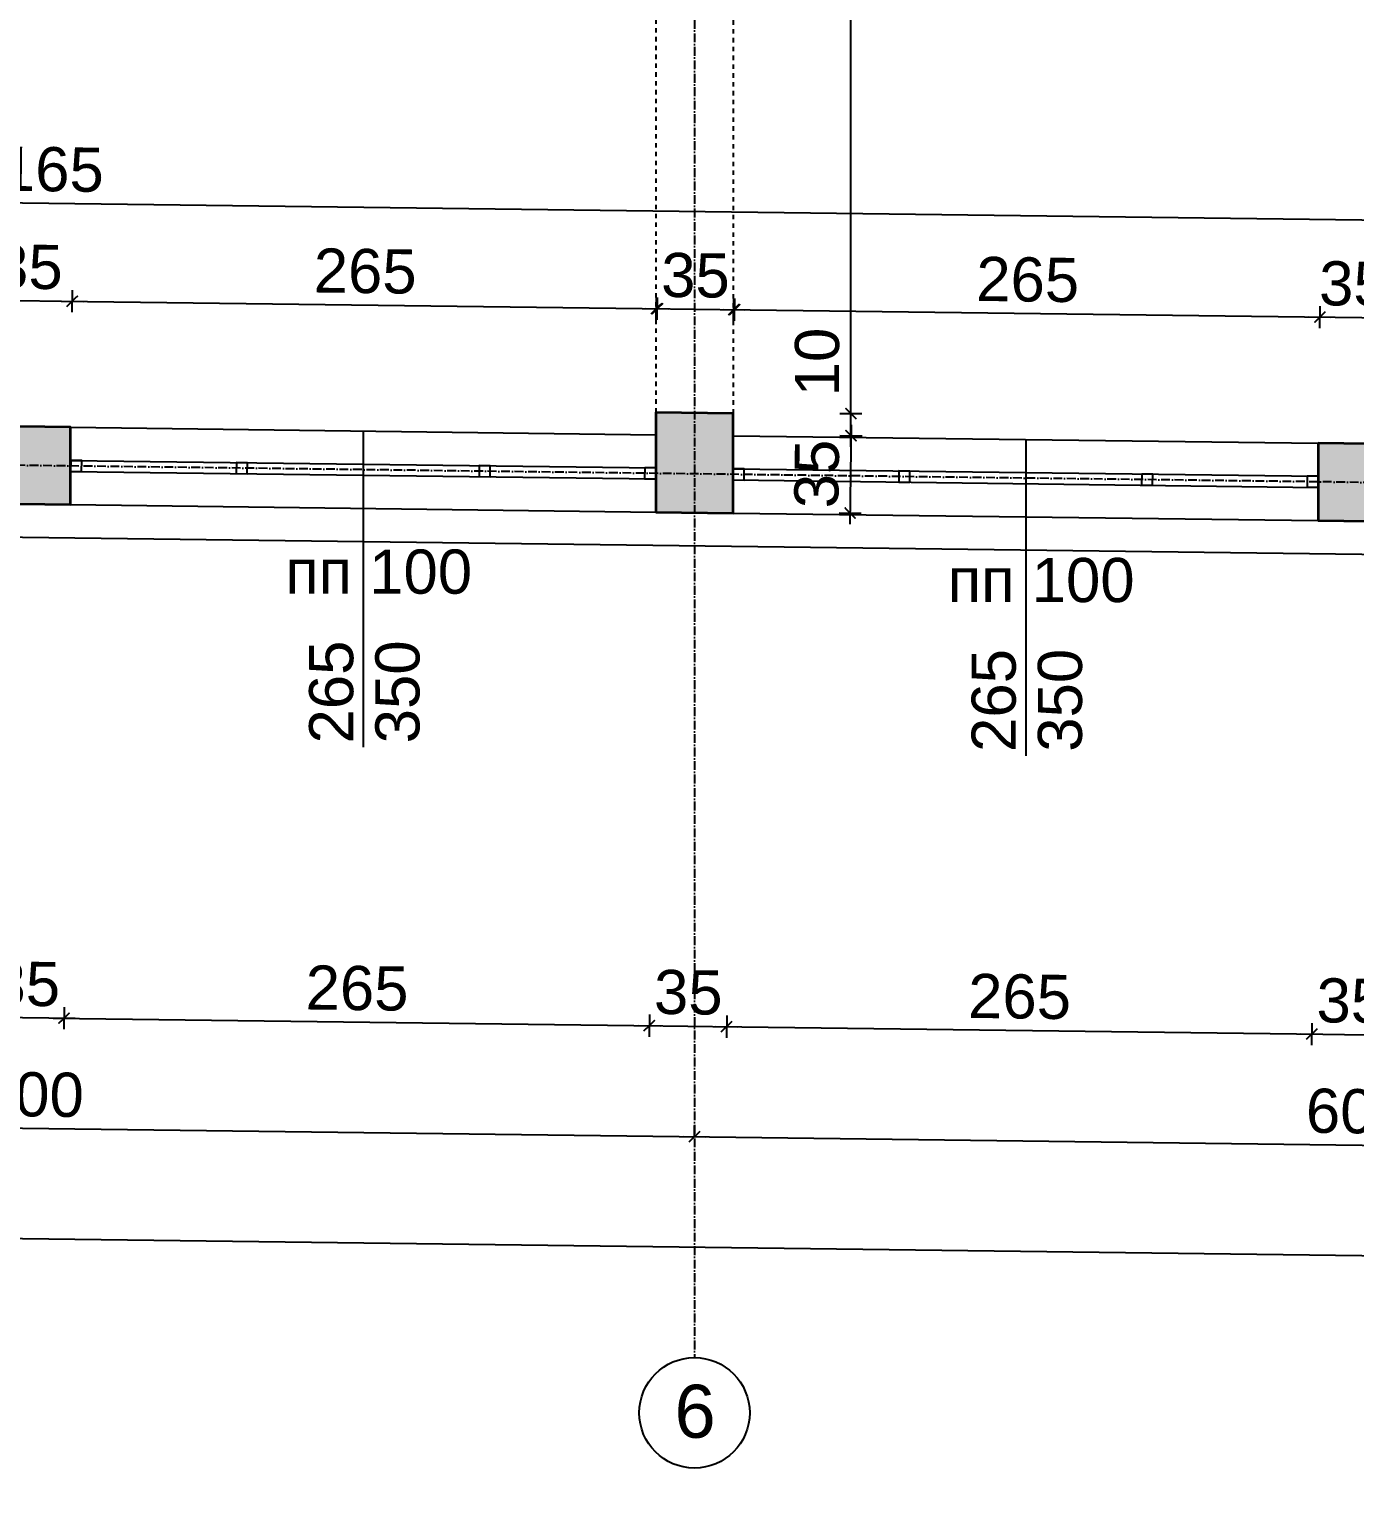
# Model space of a CAD drawing. Header units: inches. Extents: x -72385 to 39588, y -6525 to 66685.
# Drawn here: x -49286 to -48686, y 801 to 1469 of the extents above; entities that cross this region are included whole.
import ezdxf

# ---------------------------------------------------------------- set-up
doc = ezdxf.new("R2010")
doc.units = ezdxf.units.IN
doc.header["$MEASUREMENT"] = 0
doc.linetypes.add('DashDot', pattern=[0.6, 0.4, -0.1, 0, -0.1])
doc.linetypes.add('Hidden', pattern=[0.4, 0.2, -0.2])
for name, color, linetype, lineweight in [('Изгледни линии', 253, 'Continuous', 25), ('Надписи коти външни', 252, 'Continuous', 25), ('Надписи коти вътрешни', 252, 'Continuous', 25), ('Надписи Оси', 252, 'Continuous', 25), ('Надписи прозорци', 252, 'Continuous', 25), ('Оси', 252, 'DashDot', 25), ('Прозорци', 251, 'Continuous', 25), ('Пунктир', 253, 'Hidden', 25), ('Разрезни линии', 7, 'Continuous', 35), ('Щрих стени', 254, 'Continuous', 25)]:
    doc.layers.add(name, color=color, linetype=linetype, lineweight=lineweight)
doc.styles.add('Arial Regular', font='arial.ttf')
doc.styles.get("Standard").update_dxf_attribs({"font": 'arial.ttf'})
doc.dimstyles.new('Annotative', dxfattribs={"dimscale": 0, "dimtxt": 20, "dimasz": 5, "dimexe": 5, "dimexo": 5, "dimgap": 5, "dimtad": 1, "dimdec": 0, "dimzin": 0, "dimdsep": 46, "dimtxsty": 'Standard', "dimblk": 'ARCHTICK', "dimcen": 5, "dimdle": 5, "dimadec": 0, "dimazin": 0, "dimtfac": 1, "dimtdec": 0, "dimtofl": 0, "dimtmove": 0, "dimatfit": 3, "dimldrblk": 'ARCHTICK', "dimfxl": 5, "dimfxlon": 1, "dimtolj": 1, "dimtzin": 0, "dimarcsym": 1})

# ---------------------------------------------------------------- blocks, each defined once
blk = doc.blocks.new('_ArchTick')
at = {"color": 0, "linetype": 'ByBlock', "const_width": 0.15}
blk.add_lwpolyline([(-0.5, -0.5), (0.5, 0.5)], dxfattribs=at)
blk = doc.blocks.new('*D1982')
at = {"layer": 'Defpoints', "color": 0, "ltscale": 50, "transparency": 16777216}
for p in [(-49266.61, 1345.59), (-49302.34, 1288.96), (-49267.34, 1288.52)]:
    blk.add_point(p, dxfattribs=at)
at = {"layer": 'Надписи коти вътрешни', "color": 0, "lineweight": -2, "ltscale": 50, "transparency": 16777216}
for p, q in [((-49301.67, 1341.03), (-49301.55, 1351.03)), ((-49266.67, 1340.59), (-49266.55, 1350.59)), ((-49306.61, 1346.1), (-49261.61, 1345.52))]:
    blk.add_line(p, q, dxfattribs=at)
at = {"layer": 'Надписи коти вътрешни', "color": 0, "lineweight": -2, "ltscale": 50, "transparency": 16777216, "xscale": 5, "yscale": 5, "zscale": 5}
for p, rotation in [((-49301.61, 1346.03), 179.2706286525344), ((-49266.61, 1345.59), 359.2706286525344)]:
    blk.add_blockref('_ArchTick', p, dxfattribs=dict(at, rotation=rotation))
at = {"layer": 'Надписи коти вътрешни', "color": 0, "ltscale": 50, "transparency": 16777216, "insert": (-49286.42, 1361.06), "char_height": 20, "attachment_point": 5, "rotation": 359.27063}
blk.add_mtext('\\A1;35', dxfattribs=at)
blk = doc.blocks.new('*D1983')
at = {"layer": 'Defpoints', "color": 0, "ltscale": 50, "transparency": 16777216}
for p in [(-49001.61, 1342.21), (-49267.34, 1288.52), (-49002.34, 1285.14)]:
    blk.add_point(p, dxfattribs=at)
at = {"layer": 'Надписи коти вътрешни', "color": 0, "lineweight": -2, "ltscale": 50, "transparency": 16777216}
for p, q in [((-49266.67, 1340.59), (-49266.55, 1350.59)), ((-49271.61, 1345.65), (-48996.61, 1342.15)), ((-49001.67, 1337.22), (-49001.55, 1347.21))]:
    blk.add_line(p, q, dxfattribs=at)
at = {"layer": 'Надписи коти вътрешни', "color": 0, "lineweight": -2, "ltscale": 50, "transparency": 16777216, "xscale": 5, "yscale": 5, "zscale": 5}
for p, rotation in [((-49266.61, 1345.59), 179.270628652547), ((-49001.61, 1342.21), 359.270628652547)]:
    blk.add_blockref('_ArchTick', p, dxfattribs=dict(at, rotation=rotation))
at = {"layer": 'Надписи коти вътрешни', "color": 0, "ltscale": 50, "transparency": 16777216, "insert": (-49133.92, 1359.11), "char_height": 20, "attachment_point": 5, "rotation": 359.27063}
blk.add_mtext('\\A1;265', dxfattribs=at)
blk = doc.blocks.new('*D1984')
at = {"layer": 'Defpoints', "color": 0, "ltscale": 50, "transparency": 16777216}
for p in [(-48967.06, 1341.77), (-49002.34, 1320.14), (-48967.34, 1319.7)]:
    blk.add_point(p, dxfattribs=at)
at = {"layer": 'Надписи коти вътрешни', "color": 0, "lineweight": -2, "ltscale": 50, "transparency": 16777216}
for p, q in [((-49007.06, 1342.28), (-48962.06, 1341.71)), ((-49002.12, 1337.22), (-49001.99, 1347.22)), ((-48967.12, 1336.78), (-48966.99, 1346.77))]:
    blk.add_line(p, q, dxfattribs=at)
at = {"layer": 'Надписи коти вътрешни', "color": 0, "lineweight": -2, "ltscale": 50, "transparency": 16777216, "xscale": 5, "yscale": 5, "zscale": 5}
for p, rotation in [((-49002.06, 1342.22), 179.2706286525459), ((-48967.06, 1341.77), 359.270628652546)]:
    blk.add_blockref('_ArchTick', p, dxfattribs=dict(at, rotation=rotation))
at = {"layer": 'Надписи коти вътрешни', "color": 0, "ltscale": 50, "transparency": 16777216, "insert": (-48984.36, 1357.21), "char_height": 20, "attachment_point": 5, "rotation": 359.27063}
blk.add_mtext('\\A1;35', dxfattribs=at)
blk = doc.blocks.new('*D1985')
at = {"layer": 'Defpoints', "color": 0, "ltscale": 50, "transparency": 16777216}
for p in [(-48701.61, 1338.4), (-48967.34, 1284.7), (-48702.34, 1281.32)]:
    blk.add_point(p, dxfattribs=at)
at = {"layer": 'Надписи коти вътрешни', "color": 0, "lineweight": -2, "ltscale": 50, "transparency": 16777216}
for p, q in [((-48966.67, 1336.77), (-48966.55, 1346.77)), ((-48701.67, 1333.4), (-48701.55, 1343.4)), ((-48971.61, 1341.83), (-48696.61, 1338.33))]:
    blk.add_line(p, q, dxfattribs=at)
at = {"layer": 'Надписи коти вътрешни', "color": 0, "lineweight": -2, "ltscale": 50, "transparency": 16777216, "xscale": 5, "yscale": 5, "zscale": 5}
for p, rotation in [((-48966.61, 1341.77), 179.270628652547), ((-48701.61, 1338.4), 359.270628652547)]:
    blk.add_blockref('_ArchTick', p, dxfattribs=dict(at, rotation=rotation))
at = {"layer": 'Надписи коти вътрешни', "color": 0, "ltscale": 50, "transparency": 16777216, "insert": (-48833.92, 1355.29), "char_height": 20, "attachment_point": 5, "rotation": 359.27063}
blk.add_mtext('\\A1;265', dxfattribs=at)
blk = doc.blocks.new('*D1986')
at = {"layer": 'Defpoints', "color": 0, "ltscale": 50, "transparency": 16777216}
for p in [(-48666.61, 1337.95), (-48702.34, 1281.32), (-48667.34, 1280.88)]:
    blk.add_point(p, dxfattribs=at)
at = {"layer": 'Надписи коти вътрешни', "color": 0, "lineweight": -2, "ltscale": 50, "transparency": 16777216}
for p, q in [((-48701.67, 1333.4), (-48701.55, 1343.4)), ((-48666.67, 1332.95), (-48666.55, 1342.95)), ((-48706.61, 1338.46), (-48661.61, 1337.89))]:
    blk.add_line(p, q, dxfattribs=at)
at = {"layer": 'Надписи коти вътрешни', "color": 0, "lineweight": -2, "ltscale": 50, "transparency": 16777216, "xscale": 5, "yscale": 5, "zscale": 5}
for p, rotation in [((-48701.61, 1338.4), 179.2706286525344), ((-48666.61, 1337.95), 359.2706286525344)]:
    blk.add_blockref('_ArchTick', p, dxfattribs=dict(at, rotation=rotation))
at = {"layer": 'Надписи коти вътрешни', "color": 0, "ltscale": 50, "transparency": 16777216, "insert": (-48686.42, 1353.42), "char_height": 20, "attachment_point": 5, "rotation": 359.27063}
blk.add_mtext('\\A1;35', dxfattribs=at)
blk = doc.blocks.new('*D2021')
at = {"layer": 'Defpoints', "color": 0, "ltscale": 50, "transparency": 16777216}
for p in [(-47201.05, 1363.57), (-51367.34, 1315.25), (-47202.34, 1262.23)]:
    blk.add_point(p, dxfattribs=at)
at = {"layer": 'Надписи коти вътрешни', "color": 0, "lineweight": -2, "ltscale": 50, "transparency": 16777216}
for p, q in [((-51371.05, 1416.65), (-47196.05, 1363.5)), ((-51366.11, 1411.59), (-51365.98, 1421.59)), ((-47201.11, 1358.57), (-47200.98, 1368.57))]:
    blk.add_line(p, q, dxfattribs=at)
at = {"layer": 'Надписи коти вътрешни', "color": 0, "lineweight": -2, "ltscale": 50, "transparency": 16777216, "xscale": 5, "yscale": 5, "zscale": 5}
for p, rotation in [((-51366.05, 1416.59), 179.2706286525471), ((-47201.05, 1363.57), 359.2706286525471)]:
    blk.add_blockref('_ArchTick', p, dxfattribs=dict(at, rotation=rotation))
at = {"layer": 'Надписи коти вътрешни', "color": 0, "ltscale": 50, "transparency": 16777216, "insert": (-49283.35, 1405.29), "char_height": 20, "attachment_point": 5, "rotation": 359.27063}
blk.add_mtext('\\A1;4165', dxfattribs=at)
blk = doc.blocks.new('*D8053')
at = {"layer": 'Defpoints', "color": 0, "ltscale": 50, "transparency": 16777216}
for p in [(-48967.34, 1294.7), (-48914, 1294.7), (-48967.34, 1284.7)]:
    blk.add_point(p, dxfattribs=at)
at = {"layer": 'Надписи коти вътрешни', "color": 0, "lineweight": -2, "ltscale": 50, "transparency": 16777216}
for p, q in [((-48914, 1294.7), (-48914, 1336.4)), ((-48919, 1294.7), (-48909, 1294.7)), ((-48914, 1279.7), (-48914, 1294.7)), ((-48919, 1284.7), (-48909, 1284.7))]:
    blk.add_line(p, q, dxfattribs=at)
at = {"layer": 'Надписи коти вътрешни', "color": 0, "lineweight": -2, "ltscale": 50, "transparency": 16777216, "xscale": 5, "yscale": 5, "zscale": 5}
for p, rotation in [((-48914, 1294.7), 90), ((-48914, 1284.7), 270)]:
    blk.add_blockref('_ArchTick', p, dxfattribs=dict(at, rotation=rotation))
at = {"layer": 'Надписи коти вътрешни', "color": 0, "ltscale": 50, "transparency": 16777216, "insert": (-48929.21, 1318.05), "char_height": 20, "attachment_point": 5, "rotation": 90}
blk.add_mtext('\\A1;10', dxfattribs=at)
blk = doc.blocks.new('*D2071')
at = {"layer": 'Defpoints', "color": 0, "ltscale": 50, "transparency": 16777216}
for p in [(-48967.34, 1844.74), (-48914, 1844.74), (-48967.34, 1294.7)]:
    blk.add_point(p, dxfattribs=at)
at = {"layer": 'Надписи коти вътрешни', "color": 0, "lineweight": -2, "ltscale": 50, "transparency": 16777216}
for p, q in [((-48914, 1289.7), (-48914, 1849.74)), ((-48919, 1844.74), (-48909, 1844.74)), ((-48919, 1294.7), (-48909, 1294.7))]:
    blk.add_line(p, q, dxfattribs=at)
at = {"layer": 'Надписи коти вътрешни', "color": 0, "lineweight": -2, "ltscale": 50, "transparency": 16777216, "xscale": 5, "yscale": 5, "zscale": 5}
for p, rotation in [((-48914, 1844.74), 90), ((-48914, 1294.7), 270)]:
    blk.add_blockref('_ArchTick', p, dxfattribs=dict(at, rotation=rotation))
at = {"layer": 'Надписи коти вътрешни', "color": 0, "ltscale": 50, "transparency": 16777216, "insert": (-48929.21, 1569.72), "char_height": 20, "attachment_point": 5, "rotation": 90}
blk.add_mtext('\\A1;550', dxfattribs=at)
blk = doc.blocks.new('*D6320')
at = {"layer": 'Defpoints', "color": 0, "ltscale": 50, "transparency": 16777216}
for p in [(-49302.34, 1253.96), (-49267.34, 1253.51), (-49270.3, 1021.03)]:
    blk.add_point(p, dxfattribs=at)
at = {"layer": 'Надписи коти външни', "color": 0, "lineweight": -2, "ltscale": 50, "transparency": 16777216}
for p, q in [((-49305.23, 1026.48), (-49305.36, 1016.48)), ((-49270.23, 1026.03), (-49270.36, 1016.03)), ((-49310.3, 1021.54), (-49265.3, 1020.97))]:
    blk.add_line(p, q, dxfattribs=at)
at = {"layer": 'Надписи коти външни', "color": 0, "lineweight": -2, "ltscale": 50, "transparency": 16777216, "xscale": 5, "yscale": 5, "zscale": 5}
for p, rotation in [((-49305.3, 1021.48), 179.2706286525464), ((-49270.3, 1021.03), 359.2706286525463)]:
    blk.add_blockref('_ArchTick', p, dxfattribs=dict(at, rotation=rotation))
at = {"layer": 'Надписи коти външни', "color": 0, "ltscale": 50, "transparency": 16777216, "insert": (-49287.6, 1036.47), "char_height": 20, "attachment_point": 5, "rotation": 359.27063}
blk.add_mtext('\\A1;35', dxfattribs=at)
blk = doc.blocks.new('*D6321')
at = {"layer": 'Defpoints', "color": 0, "ltscale": 50, "transparency": 16777216}
for p in [(-49267.34, 1253.51), (-49002.34, 1250.14), (-49005.3, 1017.66)]:
    blk.add_point(p, dxfattribs=at)
at = {"layer": 'Надписи коти външни', "color": 0, "lineweight": -2, "ltscale": 50, "transparency": 16777216}
for p, q in [((-49270.23, 1026.03), (-49270.36, 1016.03)), ((-49005.23, 1022.66), (-49005.36, 1012.66)), ((-49275.3, 1021.09), (-49000.3, 1017.59))]:
    blk.add_line(p, q, dxfattribs=at)
at = {"layer": 'Надписи коти външни', "color": 0, "lineweight": -2, "ltscale": 50, "transparency": 16777216, "xscale": 5, "yscale": 5, "zscale": 5}
for p, rotation in [((-49270.3, 1021.03), 179.2706286525455), ((-49005.3, 1017.66), 359.2706286525455)]:
    blk.add_blockref('_ArchTick', p, dxfattribs=dict(at, rotation=rotation))
at = {"layer": 'Надписи коти външни', "color": 0, "ltscale": 50, "transparency": 16777216, "insert": (-49137.6, 1034.55), "char_height": 20, "attachment_point": 5, "rotation": 359.27063}
blk.add_mtext('\\A1;265', dxfattribs=at)
blk = doc.blocks.new('*D6322')
at = {"layer": 'Defpoints', "color": 0, "ltscale": 50, "transparency": 16777216}
for p in [(-49002.34, 1250.14), (-48967.34, 1249.69), (-48970.3, 1017.21)]:
    blk.add_point(p, dxfattribs=at)
at = {"layer": 'Надписи коти външни', "color": 0, "lineweight": -2, "ltscale": 50, "transparency": 16777216}
for p, q in [((-49005.23, 1022.66), (-49005.36, 1012.66)), ((-48970.23, 1022.21), (-48970.36, 1012.21)), ((-49010.3, 1017.72), (-48965.3, 1017.15))]:
    blk.add_line(p, q, dxfattribs=at)
at = {"layer": 'Надписи коти външни', "color": 0, "lineweight": -2, "ltscale": 50, "transparency": 16777216, "xscale": 5, "yscale": 5, "zscale": 5}
for p, rotation in [((-49005.3, 1017.66), 179.2706286525405), ((-48970.3, 1017.21), 359.2706286525404)]:
    blk.add_blockref('_ArchTick', p, dxfattribs=dict(at, rotation=rotation))
at = {"layer": 'Надписи коти външни', "color": 0, "ltscale": 50, "transparency": 16777216, "insert": (-48987.6, 1032.65), "char_height": 20, "attachment_point": 5, "rotation": 359.27063}
blk.add_mtext('\\A1;35', dxfattribs=at)
blk = doc.blocks.new('*D6323')
at = {"layer": 'Defpoints', "color": 0, "ltscale": 50, "transparency": 16777216}
for p in [(-48967.34, 1249.69), (-48702.34, 1246.32), (-48705.3, 1013.84)]:
    blk.add_point(p, dxfattribs=at)
at = {"layer": 'Надписи коти външни', "color": 0, "lineweight": -2, "ltscale": 50, "transparency": 16777216}
for p, q in [((-48970.23, 1022.21), (-48970.36, 1012.21)), ((-48975.3, 1017.28), (-48700.3, 1013.77)), ((-48705.23, 1018.84), (-48705.36, 1008.84))]:
    blk.add_line(p, q, dxfattribs=at)
at = {"layer": 'Надписи коти външни', "color": 0, "lineweight": -2, "ltscale": 50, "transparency": 16777216, "xscale": 5, "yscale": 5, "zscale": 5}
for p, rotation in [((-48970.3, 1017.21), 179.270628652547), ((-48705.3, 1013.84), 359.270628652547)]:
    blk.add_blockref('_ArchTick', p, dxfattribs=dict(at, rotation=rotation))
at = {"layer": 'Надписи коти външни', "color": 0, "ltscale": 50, "transparency": 16777216, "insert": (-48837.6, 1030.74), "char_height": 20, "attachment_point": 5, "rotation": 359.27063}
blk.add_mtext('\\A1;265', dxfattribs=at)
blk = doc.blocks.new('*D6324')
at = {"layer": 'Defpoints', "color": 0, "ltscale": 50, "transparency": 16777216}
for p in [(-48702.34, 1246.32), (-48667.34, 1245.87), (-48670.3, 1013.39)]:
    blk.add_point(p, dxfattribs=at)
at = {"layer": 'Надписи коти външни', "color": 0, "lineweight": -2, "ltscale": 50, "transparency": 16777216}
for p, q in [((-48705.23, 1018.84), (-48705.36, 1008.84)), ((-48670.23, 1018.39), (-48670.36, 1008.39)), ((-48710.3, 1013.9), (-48665.3, 1013.33))]:
    blk.add_line(p, q, dxfattribs=at)
at = {"layer": 'Надписи коти външни', "color": 0, "lineweight": -2, "ltscale": 50, "transparency": 16777216, "xscale": 5, "yscale": 5, "zscale": 5}
for p, rotation in [((-48705.3, 1013.84), 179.2706286525464), ((-48670.3, 1013.39), 359.2706286525463)]:
    blk.add_blockref('_ArchTick', p, dxfattribs=dict(at, rotation=rotation))
at = {"layer": 'Надписи коти външни', "color": 0, "ltscale": 50, "transparency": 16777216, "insert": (-48687.6, 1028.83), "char_height": 20, "attachment_point": 5, "rotation": 359.27063}
blk.add_mtext('\\A1;35', dxfattribs=at)
blk = doc.blocks.new('*D6380')
at = {"layer": 'Defpoints', "color": 0, "ltscale": 50, "transparency": 16777216}
for p in [(-49584.84, 975.03), (-48984.84, 967.39), (-48984.84, 967.39)]:
    blk.add_point(p, dxfattribs=at)
at = {"layer": 'Надписи коти външни', "color": 0, "lineweight": -2, "ltscale": 50, "transparency": 16777216}
for p, q in [((-49589.84, 975.1), (-48979.84, 967.33)), ((-49584.84, 975.03), (-49584.77, 980.03)), ((-48984.84, 967.39), (-48984.77, 972.39))]:
    blk.add_line(p, q, dxfattribs=at)
at = {"layer": 'Надписи коти външни', "color": 0, "lineweight": -2, "ltscale": 50, "transparency": 16777216, "xscale": 5, "yscale": 5, "zscale": 5}
for p, rotation in [((-49584.84, 975.03), 179.2706286525473), ((-48984.84, 967.39), 359.2706286525473)]:
    blk.add_blockref('_ArchTick', p, dxfattribs=dict(at, rotation=rotation))
at = {"layer": 'Надписи коти външни', "color": 0, "ltscale": 50, "transparency": 16777216, "insert": (-49284.64, 986.42), "char_height": 20, "attachment_point": 5, "rotation": 359.27063}
blk.add_mtext('\\A1;600', dxfattribs=at)
blk = doc.blocks.new('*D6381')
at = {"layer": 'Defpoints', "color": 0, "ltscale": 50, "transparency": 16777216}
for p in [(-48984.84, 967.39), (-48384.84, 959.75), (-48384.84, 959.75)]:
    blk.add_point(p, dxfattribs=at)
at = {"layer": 'Надписи коти външни', "color": 0, "lineweight": -2, "ltscale": 50, "transparency": 16777216}
for p, q in [((-48984.84, 967.39), (-48984.77, 972.39)), ((-48989.84, 967.46), (-48379.84, 959.69)), ((-48384.84, 959.75), (-48384.77, 964.75))]:
    blk.add_line(p, q, dxfattribs=at)
at = {"layer": 'Надписи коти външни', "color": 0, "lineweight": -2, "ltscale": 50, "transparency": 16777216, "xscale": 5, "yscale": 5, "zscale": 5}
for p, rotation in [((-48984.84, 967.39), 179.2706286525471), ((-48384.84, 959.75), 359.2706286525471)]:
    blk.add_blockref('_ArchTick', p, dxfattribs=dict(at, rotation=rotation))
at = {"layer": 'Надписи коти външни', "color": 0, "ltscale": 50, "transparency": 16777216, "insert": (-48684.64, 978.78), "char_height": 20, "attachment_point": 5, "rotation": 359.27063}
blk.add_mtext('\\A1;600', dxfattribs=at)
blk = doc.blocks.new('*D6427')
at = {"layer": 'Defpoints', "color": 0, "ltscale": 50, "transparency": 16777216}
for p in [(-52317.34, 1292.34), (-40222.34, 1138.36), (-40226.57, 805.89)]:
    blk.add_point(p, dxfattribs=at)
at = {"layer": 'Надписи коти външни', "color": 0, "lineweight": -2, "ltscale": 50, "transparency": 16777216}
for p, q in [((-52321.51, 964.87), (-52321.63, 954.87)), ((-52326.57, 959.93), (-40221.57, 805.83)), ((-40226.51, 810.89), (-40226.63, 800.89))]:
    blk.add_line(p, q, dxfattribs=at)
at = {"layer": 'Надписи коти външни', "color": 0, "lineweight": -2, "ltscale": 50, "transparency": 16777216, "xscale": 5, "yscale": 5, "zscale": 5}
for p, rotation in [((-52321.57, 959.87), 179.2706286525472), ((-40226.57, 805.89), 359.2706286525473)]:
    blk.add_blockref('_ArchTick', p, dxfattribs=dict(at, rotation=rotation))
at = {"layer": 'Надписи коти външни', "color": 0, "ltscale": 50, "transparency": 16777216, "insert": (-46273.88, 898.09), "char_height": 20, "attachment_point": 5, "rotation": 359.27063}
blk.add_mtext('\\A1;12095', dxfattribs=at)
blk = doc.blocks.new('*D8063')
at = {"layer": 'Defpoints', "color": 0, "ltscale": 10, "transparency": 16777216}
for p in [(-48954.95, 1285.22), (-48955.4, 1250.22), (-48914.38, 1249.7)]:
    blk.add_point(p, dxfattribs=at)
at = {"layer": 'Надписи коти вътрешни', "color": 0, "lineweight": -2, "ltscale": 10, "transparency": 16777216}
for p, q in [((-48913.88, 1289.69), (-48914.45, 1244.7)), ((-48918.94, 1284.76), (-48908.94, 1284.63)), ((-48919.38, 1249.76), (-48909.39, 1249.63))]:
    blk.add_line(p, q, dxfattribs=at)
at = {"layer": 'Надписи коти вътрешни', "color": 0, "lineweight": -2, "ltscale": 10, "transparency": 16777216, "xscale": 5, "yscale": 5, "zscale": 5}
for p, rotation in [((-48913.94, 1284.7), 89.2706286525334), ((-48914.38, 1249.7), 269.2706286525334)]:
    blk.add_blockref('_ArchTick', p, dxfattribs=dict(at, rotation=rotation))
at = {"layer": 'Надписи коти вътрешни', "color": 0, "ltscale": 10, "transparency": 16777216, "insert": (-48929.38, 1267.39), "char_height": 20, "attachment_point": 5, "rotation": 89.27063}
blk.add_mtext('\\A1;35', dxfattribs=at)

msp = doc.modelspace()

# ---------------------------------------------------------------- hatches: boundary and pattern name
at = {"layer": 'Щрих стени', "ltscale": 10}
h = msp.add_hatch(color=256, dxfattribs=at)
h.dxf.hatch_style = 1
h.paths.add_polyline_path([(-51067.34, 1311.43), (-51102.34, 1311.88), (-51102.34, 1276.87), (-51067.34, 1276.43)])
h.paths.add_polyline_path([(-50767.34, 1317.61), (-50802.34, 1318.06), (-50802.34, 1273.05), (-50767.34, 1272.61)])
h.paths.add_polyline_path([(-50467.34, 1303.79), (-50502.34, 1304.24), (-50502.34, 1269.23), (-50467.34, 1268.79)])
h.paths.add_polyline_path([(-50167.34, 1309.97), (-50202.34, 1310.42), (-50202.34, 1265.42), (-50167.34, 1264.97)])
h.paths.add_polyline_path([(-49867.34, 1296.15), (-49902.34, 1296.6), (-49902.34, 1261.6), (-49867.34, 1261.15)])
h.paths.add_polyline_path([(-49567.34, 1302.34), (-49602.34, 1302.78), (-49602.34, 1257.78), (-49567.34, 1257.33)])
h.paths.add_polyline_path([(-49267.34, 1288.52), (-49302.34, 1288.96), (-49302.34, 1253.96), (-49267.34, 1253.51)])
h.paths.add_polyline_path([(-48967.34, 1294.7), (-49002.34, 1295.14), (-49002.34, 1250.14), (-48967.34, 1249.69)])
h.paths.add_polyline_path([(-48667.34, 1280.88), (-48702.34, 1281.32), (-48702.34, 1246.32), (-48667.34, 1245.87)])
h.paths.add_polyline_path([(-48367.34, 1287.06), (-48402.34, 1287.5), (-48402.34, 1242.5), (-48367.34, 1242.05)])
h.paths.add_polyline_path([(-48067.34, 1273.24), (-48102.34, 1273.68), (-48102.34, 1238.68), (-48067.34, 1238.24)])
h.paths.add_polyline_path([(-47767.34, 1279.42), (-47802.34, 1279.87), (-47802.34, 1234.86), (-47767.34, 1234.42)])
h.paths.add_polyline_path([(-47467.34, 1265.6), (-47502.34, 1266.05), (-47502.34, 1231.04), (-47467.34, 1230.6)])

# ---------------------------------------------------------------- linework, layer by layer
at = {"layer": 'Изгледни линии', "ltscale": 50}
for p, q in [((-49267.34, 1288.52), (-49002.34, 1285.14)), ((-48967.34, 1284.7), (-48702.34, 1281.32)), ((-51982.34, 1273.07), (-47487.34, 1215.85)), ((-49267.34, 1253.51), (-49002.34, 1250.14)), ((-48967.34, 1249.69), (-48702.34, 1246.32))]:
    msp.add_line(p, q, dxfattribs=at)
at = {"layer": 'Надписи Оси', "ltscale": 50}
msp.add_circle((-48984.84, 842.38), 25, dxfattribs=at)
at = {"layer": 'Надписи прозорци', "ltscale": 50}
for p, q in [((-49134.84, 1286.83), (-49134.84, 1143.68)), ((-48834.84, 1283.01), (-48834.84, 1139.86))]:
    msp.add_line(p, q, dxfattribs=at)
at = {"layer": 'Оси', "ltscale": 10}
for p, q in [((-48984.84, 3467.6), (-48984.84, 867.38)), ((-39839.84, 1151), (-52699.84, 1314.71))]:
    msp.add_line(p, q, dxfattribs=at)
at = {"layer": 'Прозорци', "ltscale": 50}
for p, q in [((-49267.34, 1273.51), (-49002.34, 1270.14)), ((-48967.34, 1269.69), (-48702.34, 1266.32)), ((-49267.34, 1268.51), (-49002.34, 1265.14)), ((-48967.34, 1264.69), (-48702.34, 1261.32))]:
    msp.add_line(p, q, dxfattribs=at)
for points in [[(-49267.34, 1268.51), (-49262.34, 1268.45), (-49262.27, 1273.45), (-49267.27, 1273.51), (-49267.34, 1268.51)], [(-49192.35, 1267.56), (-49187.35, 1267.5), (-49187.29, 1272.49), (-49192.29, 1272.56), (-49192.35, 1267.56)], [(-49082.39, 1266.16), (-49077.39, 1266.1), (-49077.33, 1271.09), (-49082.32, 1271.16), (-49082.39, 1266.16)], [(-49007.4, 1265.21), (-49002.4, 1265.15), (-49002.34, 1270.15), (-49007.34, 1270.21), (-49007.4, 1265.21)], [(-48967.34, 1264.69), (-48962.34, 1264.63), (-48962.27, 1269.63), (-48967.27, 1269.69), (-48967.34, 1264.69)], [(-48892.35, 1263.74), (-48887.35, 1263.68), (-48887.29, 1268.68), (-48892.29, 1268.74), (-48892.35, 1263.74)], [(-48782.39, 1262.34), (-48777.39, 1262.28), (-48777.33, 1267.28), (-48782.32, 1267.34), (-48782.39, 1262.34)], [(-48707.4, 1261.39), (-48702.4, 1261.33), (-48702.34, 1266.33), (-48707.34, 1266.39), (-48707.4, 1261.39)]]:
    msp.add_lwpolyline(points, dxfattribs=at)
at = {"layer": 'Пунктир', "ltscale": 10}
for p, q in [((-49002.34, 1845.19), (-49002.34, 1295.14)), ((-48967.34, 1844.74), (-48967.34, 1294.7))]:
    msp.add_line(p, q, dxfattribs=at)
at = {"layer": 'Разрезни линии', "ltscale": 50}
for points in [[(-49302.34, 1288.96), (-49302.34, 1253.96), (-49267.34, 1253.51), (-49267.34, 1288.52)], [(-49002.34, 1250.14), (-48967.34, 1249.69), (-48967.34, 1294.7), (-49002.34, 1295.14)], [(-48702.34, 1281.32), (-48702.34, 1246.32), (-48667.34, 1245.87), (-48667.34, 1280.88)]]:
    msp.add_lwpolyline(points, close=True, dxfattribs=at)

# ---------------------------------------------------------------- texts
at = {"layer": 'Надписи Оси', "ltscale": 100, "insert": (-48998.16, 855.1), "char_height": 24, "width": 27.2128, "attachment_point": 1, "style": 'Arial Regular'}
msp.add_mtext('\\pxqc;6', dxfattribs=at)
at = {"layer": 'Надписи прозорци', "ltscale": 100, "char_height": 20, "width": 180.4891, "attachment_point": 1, "style": 'Arial Regular'}
for insert in [(-49170.15, 1233.18), (-48870.15, 1229.37)]:
    msp.add_mtext('пп 100', dxfattribs=dict(at, insert=insert))
at = {"layer": 'Надписи прозорци', "ltscale": 100, "char_height": 20, "width": 180.4891, "attachment_point": 3, "rotation": 90, "style": 'Arial Regular'}
for s, insert in [('265', (-49159.35, 1191.97)), ('350', (-49129.35, 1192.05)), ('265', (-48859.35, 1188.15)), ('350', (-48829.35, 1188.23))]:
    msp.add_mtext(s, dxfattribs=dict(at, insert=insert))

# ---------------------------------------------------------------- dimensions: what is measured, and where the dimension line sits
at = {"layer": 'Надписи коти външни', "ltscale": 50}
dim = msp.add_aligned_dim(p1=(-52317.34, 1292.34), p2=(-40222.34, 1138.36), distance=-332.5, text='12095', dimstyle='Annotative', override={"dimscale": 0, "dimtix": 0, "dimtofl": 0, "dimtmove": 0, "dimatfit": 3}, dxfattribs=at)
dim.commit()
dim.dimension.update_dxf_attribs({"geometry": '*D6427', "text_midpoint": (-46273.88, 898.09)})
for base, p1, p2, picture, middle in [((-49270.3, 1021.03), (-49302.34, 1253.96), (-49267.34, 1253.51), '*D6320', (-49287.8, 1021.25)), ((-48970.3, 1017.21), (-49002.34, 1250.14), (-48967.34, 1249.69), '*D6322', (-48987.8, 1017.43)), ((-48670.3, 1013.39), (-48702.34, 1246.32), (-48667.34, 1245.87), '*D6324', (-48687.8, 1013.62))]:
    dim = msp.add_linear_dim(base=base, p1=p1, p2=p2, angle=359.27063, dimstyle='Annotative', override={"dimscale": 0, "dimtix": 0, "dimtofl": 0, "dimtmove": 0, "dimatfit": 3}, dxfattribs=at)
    dim.commit()
    dim.dimension.update_dxf_attribs({"geometry": picture, "text_midpoint": middle, "dimtype": 129})
for p1, p2, distance, picture, middle in [((-49267.34, 1253.51), (-49002.34, 1250.14), -232.5, '*D6321', (-49137.6, 1034.55)), ((-48967.34, 1249.69), (-48702.34, 1246.32), -232.5, '*D6323', (-48837.6, 1030.74)), ((-49584.84, 975.03), (-48984.84, 967.39), 0, '*D6380', (-49284.64, 986.42)), ((-48984.84, 967.39), (-48384.84, 959.75), 0, '*D6381', (-48684.64, 978.78))]:
    dim = msp.add_aligned_dim(p1=p1, p2=p2, distance=distance, dimstyle='Annotative', override={"dimscale": 0, "dimtix": 0, "dimtofl": 0, "dimtmove": 0, "dimatfit": 3}, dxfattribs=at)
    dim.commit()
    dim.dimension.update_dxf_attribs({"geometry": picture, "text_midpoint": middle})
at = {"layer": 'Надписи коти вътрешни', "ltscale": 50}
dim = msp.add_linear_dim(base=(-48914, 1844.74), p1=(-48967.34, 1294.7), p2=(-48967.34, 1844.74), angle=90, dimstyle='Annotative', override={"dimscale": 0, "dimtix": 0, "dimtofl": 0, "dimtmove": 0, "dimatfit": 3}, dxfattribs=at)
dim.commit()
dim.dimension.update_dxf_attribs({"geometry": '*D2071', "text_midpoint": (-48929.21, 1569.72)})
for p1, p2, distance, picture, middle in [((-51367.34, 1315.25), (-47202.34, 1262.23), 101.35, '*D2021', (-49283.35, 1405.29)), ((-49267.34, 1288.52), (-49002.34, 1285.14), 57.08, '*D1983', (-49133.92, 1359.11)), ((-48967.34, 1284.7), (-48702.34, 1281.32), 57.08, '*D1985', (-48833.92, 1355.29))]:
    dim = msp.add_aligned_dim(p1=p1, p2=p2, distance=distance, dimstyle='Annotative', override={"dimscale": 0, "dimtix": 0, "dimtofl": 0, "dimtmove": 0, "dimatfit": 3}, dxfattribs=at)
    dim.commit()
    dim.dimension.update_dxf_attribs({"geometry": picture, "text_midpoint": middle})
for base, p1, p2, angle, picture, middle, dimtype in [((-49266.61, 1345.59), (-49302.34, 1288.96), (-49267.34, 1288.52), 359.27063, '*D1982', (-49286.61, 1345.84), 129), ((-48967.06, 1341.77), (-49002.34, 1320.14), (-48967.34, 1319.7), 359.27063, '*D1984', (-48984.56, 1342), 129), ((-48666.61, 1337.95), (-48702.34, 1281.32), (-48667.34, 1280.88), 359.27063, '*D1986', (-48686.61, 1338.2), 129), ((-48914, 1294.7), (-48967.34, 1284.7), (-48967.34, 1294.7), 90, '*D8053', (-48914, 1318.05), 128)]:
    dim = msp.add_linear_dim(base=base, p1=p1, p2=p2, angle=angle, dimstyle='Annotative', override={"dimscale": 0, "dimtix": 0, "dimtofl": 0, "dimtmove": 0, "dimatfit": 3}, dxfattribs=at)
    dim.commit()
    dim.dimension.update_dxf_attribs({"geometry": picture, "text_midpoint": middle, "dimtype": dimtype})
at = {"layer": 'Надписи коти вътрешни', "ltscale": 10}
dim = msp.add_linear_dim(base=(-48914.38, 1249.7), p1=(-48954.95, 1285.22), p2=(-48955.4, 1250.22), angle=269.27063, dimstyle='Annotative', override={"dimscale": 0, "dimtix": 0, "dimtofl": 0, "dimtmove": 0, "dimatfit": 3}, dxfattribs=at)
dim.commit()
dim.dimension.update_dxf_attribs({"geometry": '*D8063', "text_midpoint": (-48914.16, 1267.2), "dimtype": 129})

doc.saveas('drawing.dxf')
